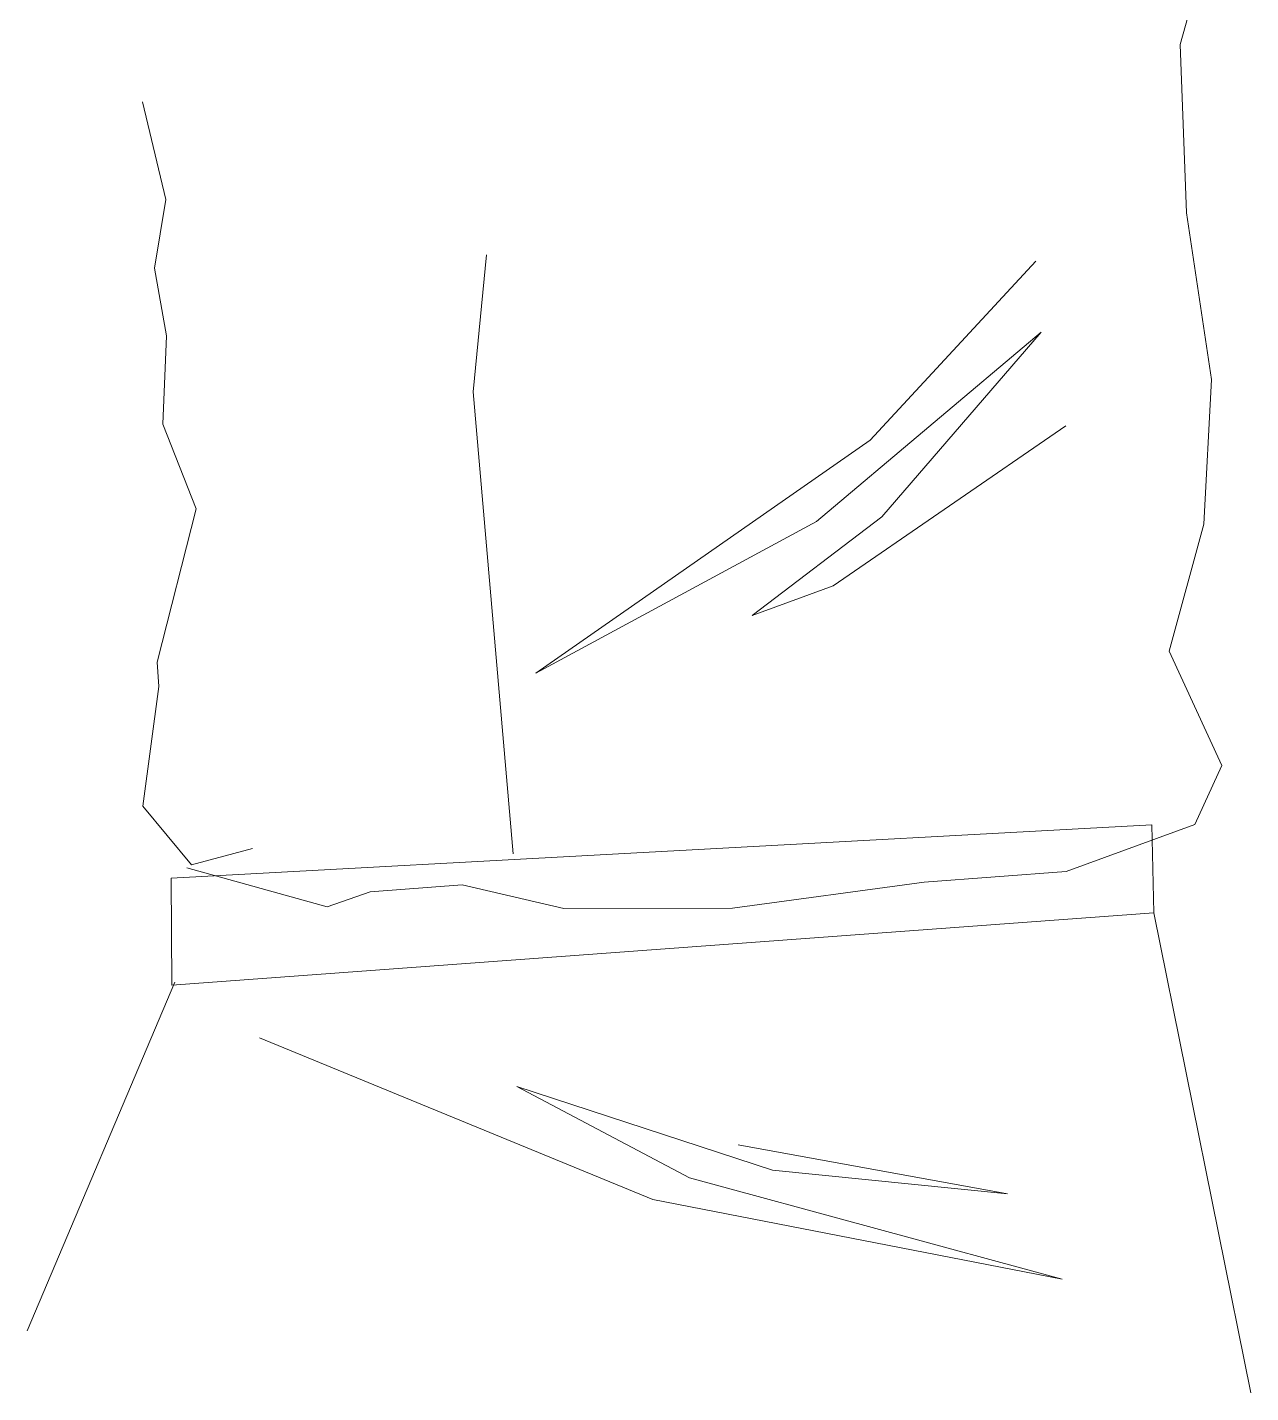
# Model space of a CAD drawing. Header units: millimetres. Extents: x -346728 to 1320345, y -537202 to -385966.
# Drawn here: x 1091267 to 1093324, y -495285 to -492989 of the extents above; entities that cross this region are included whole.
import ezdxf

# ---------------------------------------------------------------- set-up
doc = ezdxf.new("R2010")
doc.units = ezdxf.units.MM
doc.header["$LTSCALE"] = 100
doc.layers.add('NET-MANH', color=153, linetype='Continuous', lineweight=15)

msp = doc.modelspace()

# ---------------------------------------------------------------- linework, layer by layer
at = {"layer": 'NET-MANH', "linetype": 'Continuous'}
for p, q in [((1093247.5, -492868.7, -881.1), (1093206.1, -493018.2, -881.1)), ((1093206.1, -493018.2, -881.1), (1093247.5, -492868.7, -881.1)), ((1093247.5, -492868.7, -881.1), (1093206.1, -493018.2, -881.1)), ((1093206.1, -493018.2, -881.1), (1093216.3, -493301.1, -881.1)), ((1093216.3, -493301.1, -881.1), (1093206.1, -493018.2, -881.1)), ((1093206.1, -493018.2, -881.1), (1093216.3, -493301.1, -881.1)), ((1091500, -493278.8, -881.1), (1091460.9, -493114.4, -881.1)), ((1091481.4, -493394.2, -881.1), (1091500, -493278.8, -881.1)), ((1093216.3, -493301.1, -881.1), (1093258.5, -493581.6, -881.1)), ((1093258.5, -493581.6, -881.1), (1093216.3, -493301.1, -881.1)), ((1093216.3, -493301.1, -881.1), (1093258.5, -493581.6, -881.1)), ((1091501.2, -493508.3, -881.1), (1091481.4, -493394.2, -881.1)), ((1091495, -493656.8, -881.1), (1091501.2, -493508.3, -881.1)), ((1093258.5, -493581.6, -881.1), (1093245.7, -493824.6, -881.1)), ((1093245.7, -493824.6, -881.1), (1093258.5, -493581.6, -881.1)), ((1093258.5, -493581.6, -881.1), (1093245.7, -493824.6, -881.1)), ((1091551.3, -493799.1, -881.1), (1091495, -493656.8, -881.1)), ((1091485.5, -494056.7, -881.1), (1091551.3, -493799.1, -881.1)), ((1093245.7, -493824.6, -881.1), (1093187.4, -494038.5, -881.1)), ((1093187.4, -494038.5, -881.1), (1093245.7, -493824.6, -881.1)), ((1093245.7, -493824.6, -881.1), (1093187.4, -494038.5, -881.1)), ((1093187.4, -494038.5, -881.1), (1093275.7, -494230.9, -881.1)), ((1093275.7, -494230.9, -881.1), (1093187.4, -494038.5, -881.1)), ((1093187.4, -494038.5, -881.1), (1093275.7, -494230.9, -881.1)), ((1091488.5, -494098.1, -881.1), (1091485.5, -494056.7, -881.1)), ((1091485.5, -494056.7, -881.1), (1091488.5, -494098.1, -881.1)), ((1091488.5, -494098.1, -881.1), (1091485.5, -494056.7, -881.1)), ((1091461.8, -494299, -881.1), (1091488.5, -494098.1, -881.1)), ((1091488.5, -494098.1, -881.1), (1091461.8, -494299, -881.1)), ((1091461.8, -494299, -881.1), (1091488.5, -494098.1, -881.1)), ((1093275.7, -494230.9, -881.1), (1093230.5, -494329.8, -881.1)), ((1093230.5, -494329.8, -881.1), (1093275.7, -494230.9, -881.1)), ((1093275.7, -494230.9, -881.1), (1093230.5, -494329.8, -881.1)), ((1091543.1, -494397.8, -881.1), (1091461.8, -494299, -881.1)), ((1091461.8, -494299, -881.1), (1091543.1, -494397.8, -881.1)), ((1091543.1, -494397.8, -881.1), (1091461.8, -494299, -881.1)), ((1093158.2, -494330.5, -881.1), (1091509.2, -494419.9, -881.1)), ((1093230.5, -494329.8, -881.1), (1093014.4, -494409, -881.1)), ((1093014.4, -494409, -881.1), (1093230.5, -494329.8, -881.1)), ((1093230.5, -494329.8, -881.1), (1093014.4, -494409, -881.1)), ((1093161.4, -494478.3, -881.1), (1093158.2, -494330.5, -881.1)), ((1093161.4, -494478.3, -881.1), (1093158.2, -494330.5, -881.1)), ((1093158.2, -494330.5, -881.1), (1093161.4, -494478.3, -881.1)), ((1091543.1, -494397.8, -881.1), (1091645.9, -494370.2, -881.1)), ((1091645.9, -494370.2, -881.1), (1091543.1, -494397.8, -881.1)), ((1091771.7, -494468.4, -881.1), (1091535.6, -494402.6, -881.1)), ((1091535.6, -494402.6, -881.1), (1091771.7, -494468.4, -881.1)), ((1091771.7, -494468.4, -881.1), (1091535.6, -494402.6, -881.1)), ((1093014.4, -494409, -881.1), (1092775.2, -494426.7, -881.1)), ((1092775.2, -494426.7, -881.1), (1093014.4, -494409, -881.1)), ((1093014.4, -494409, -881.1), (1092775.2, -494426.7, -881.1)), ((1091509.2, -494419.9, -881.1), (1091510.1, -494600.2, -881.1)), ((1091509.2, -494419.9, -881.1), (1091510.1, -494600.2, -881.1)), ((1091510.1, -494600.2, -881.1), (1091509.2, -494419.9, -881.1)), ((1091998.7, -494431.6, -881.1), (1091843.8, -494443, -881.1)), ((1091843.8, -494443, -881.1), (1091998.7, -494431.6, -881.1)), ((1091998.7, -494431.6, -881.1), (1091843.8, -494443, -881.1)), ((1092169.6, -494471.4, -881.1), (1091998.7, -494431.6, -881.1)), ((1091998.7, -494431.6, -881.1), (1092169.6, -494471.4, -881.1)), ((1092169.6, -494471.4, -881.1), (1091998.7, -494431.6, -881.1)), ((1092775.2, -494426.7, -881.1), (1092453.2, -494470.5, -881.1)), ((1092453.2, -494470.5, -881.1), (1092775.2, -494426.7, -881.1)), ((1092775.2, -494426.7, -881.1), (1092453.2, -494470.5, -881.1)), ((1091843.8, -494443, -881.1), (1091771.7, -494468.4, -881.1)), ((1091771.7, -494468.4, -881.1), (1091843.8, -494443, -881.1)), ((1091843.8, -494443, -881.1), (1091771.7, -494468.4, -881.1)), ((1091510.1, -494600.2, -881.1), (1093161.4, -494478.3, -881.1)), ((1091510.1, -494600.2, -881.1), (1093161.4, -494478.3, -881.1)), ((1093161.4, -494478.3, -881.1), (1091510.1, -494600.2, -881.1)), ((1092453.2, -494470.5, -881.1), (1092169.6, -494471.4, -881.1)), ((1092169.6, -494471.4, -881.1), (1092453.2, -494470.5, -881.1)), ((1092453.2, -494470.5, -881.1), (1092169.6, -494471.4, -881.1))]:
    msp.add_line(p, q, dxfattribs=at)
at = {"layer": 'NET-MANH'}
for p, q in [((1092039.3, -493371.9, -881.1), (1092017.1, -493602.5, -881.1)), ((1092963.1, -493382.4, -881.1), (1092684.6, -493683.5, -881.1)), ((1092594.5, -493820.4, -881.1), (1092971.9, -493502, -881.1)), ((1092971.9, -493502, -881.1), (1092704.2, -493812.3, -881.1)), ((1092017.1, -493602.5, -881.1), (1092084.5, -494379, -881.1)), ((1092622.5, -493928.5, -881.1), (1093013.6, -493659.2, -881.1)), ((1092684.6, -493683.5, -881.1), (1092122.2, -494075.7, -881.1)), ((1092122.2, -494075.7, -881.1), (1092594.5, -493820.4, -881.1)), ((1092704.2, -493812.3, -881.1), (1092485.9, -493978.7, -881.1)), ((1092485.9, -493978.7, -881.1), (1092622.5, -493928.5, -881.1)), ((1093324.4, -495285.5, -881.1), (1093161.4, -494478.3, -881.1)), ((1091515.5, -494594.8, -881.1), (1091267.3, -495181.3, -881.1)), ((1091657.5, -494688.9, -881.1), (1092319.1, -494960.6, -881.1)), ((1092090.4, -494770.4, -881.1), (1092520.2, -494911.2, -881.1)), ((1092380.5, -494924, -881.1), (1092090.4, -494770.4, -881.1)), ((1092915.5, -494951.1, -881.1), (1092462.8, -494868.6, -881.1)), ((1092520.2, -494911.2, -881.1), (1092915.5, -494951.1, -881.1)), ((1093007.5, -495094.7, -881.1), (1092380.5, -494924, -881.1)), ((1092319.1, -494960.6, -881.1), (1093007.5, -495094.7, -881.1))]:
    msp.add_line(p, q, dxfattribs=at)

doc.saveas('drawing.dxf')
